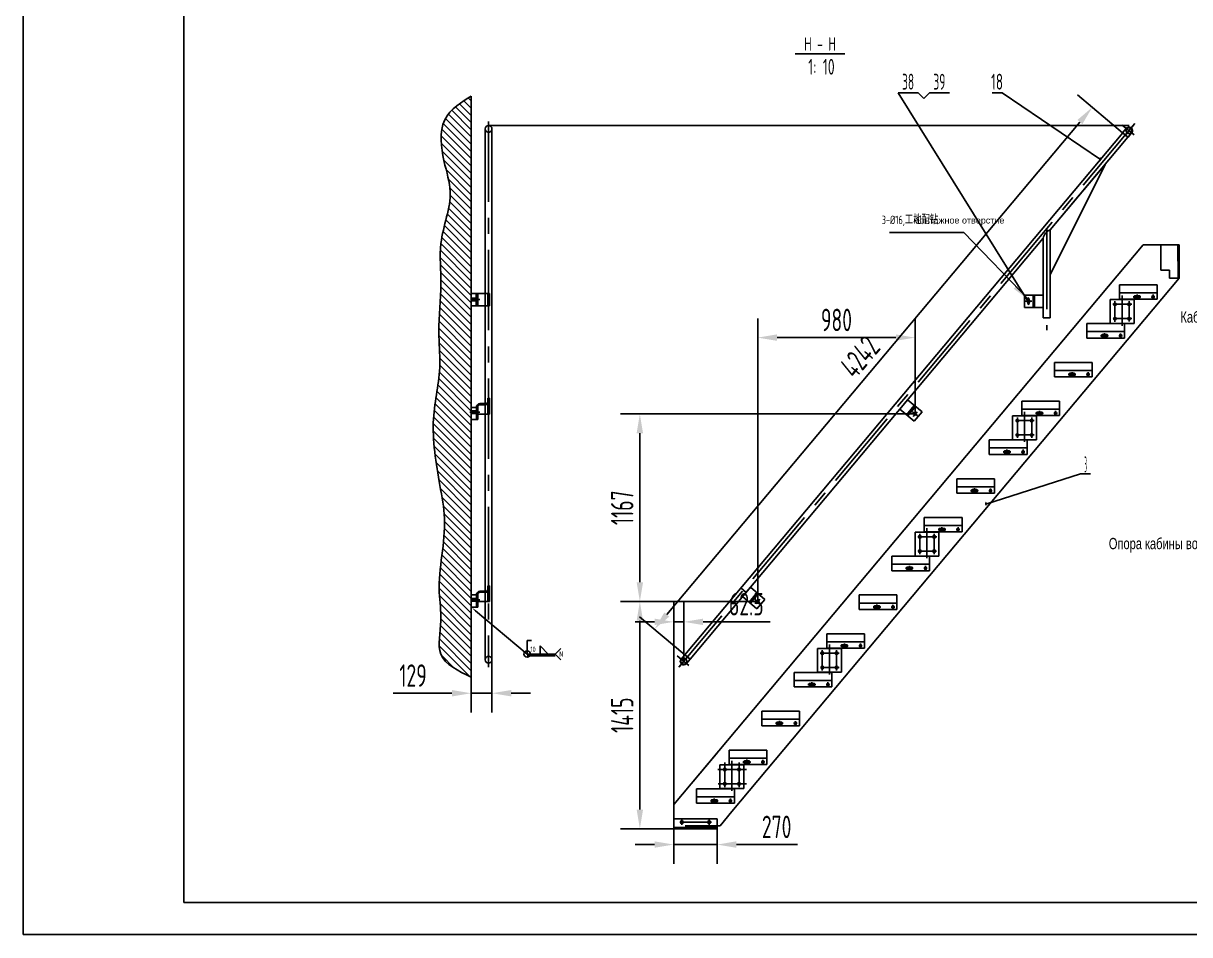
# Model space of a CAD drawing. Header units: millimetres. Extents: x 0 to 16800, y -459 to 11880.
# Drawn here: x 0 to 7263, y 0 to 5673 of the extents above; entities that cross this region are included whole.
import ezdxf
from ezdxf.enums import TextEntityAlignment as Align

# ---------------------------------------------------------------- set-up
doc = ezdxf.new("R2010")
doc.units = ezdxf.units.MM
doc.header["$LTSCALE"] = 400
doc.linetypes.add('F', pattern=[0.75, 0.5, -0.25])
doc.linetypes.add('G', pattern=[2, 1.25, -0.25, 0.25, -0.25])
for name, color, linetype in [('01', 7, 'Continuous'), ('02', 1, 'Continuous'), ('04', 2, 'F'), ('05', 4, 'G'), ('08', 1, 'Continuous'), ('11', 3, 'Continuous'), ('13', 3, 'Continuous')]:
    doc.layers.add(name, color=color, linetype=linetype)
doc.styles.get("Standard").update_dxf_attribs({"font": 'isocp', "width": 0.707, "bigfont": 'intecad.shx'})
doc.dimstyles.new('INTE', dxfattribs={"dimscale": 40, "dimtxt": 3.5, "dimasz": 3, "dimexe": 3, "dimexo": 0, "dimgap": 1, "dimtad": 1, "dimdec": 3, "dimdsep": 46, "dimtxsty": 'Standard', "dimcen": 0, "dimclrd": 1, "dimclre": 1, "dimclrt": 3, "dimaunit": 1, "dimadec": 0, "dimazin": 0, "dimtfac": 1, "dimtmove": 0, "dimatfit": 0, "dimfxl": 1, "dimarcsym": 0})

# ---------------------------------------------------------------- blocks, each defined once
blk = doc.blocks.new('*U221')
at = {"layer": '01'}
for points in [[(25, 292), (25, 5)], [(25, 5), (415, 5)]]:
    blk.add_lwpolyline(points, dxfattribs=at)
at = {"layer": '02'}
for points in [[(0, 297), (0, 0)], [(0, 0), (420, 0)]]:
    blk.add_lwpolyline(points, dxfattribs=at)
blk = doc.blocks.new('*D232')
at = {"layer": '08', "color": 1, "lineweight": -2}
for p, q in [((4050.6, 809.8), (4050.6, 2067.1)), ((4113.1, 1701.7), (4113.1, 2067.1)), ((3930.6, 1947.1), (3810.6, 1947.1)), ((4050.6, 1947.1), (4113.1, 1947.1)), ((4233.1, 1947.1), (4651, 1947.1))]:
    blk.add_line(p, q, dxfattribs=at)
at = {"layer": '08', "color": 1}
for points in [[(3930.6, 1967.1), (3930.6, 1927.1), (4050.6, 1947.1)], [(4233.1, 1967.1), (4233.1, 1927.1), (4113.1, 1947.1)]]:
    blk.add_solid(points, dxfattribs=at)
at = {"layer": 'Defpoints', "color": 0}
for p in [(4113.1, 1947.1), (4113.1, 1701.7), (4050.6, 809.8)]:
    blk.add_point(p, dxfattribs=at)
at = {"layer": '08', "color": 3, "insert": (4502, 2057.1), "char_height": 140, "attachment_point": 5}
blk.add_mtext('62.5', dxfattribs=at)
blk = doc.blocks.new('*D233')
at = {"layer": '08', "color": 1, "lineweight": -2}
for p, q in [((4573.6, 2073.7), (3719.2, 2073.7)), ((3839.2, 778.6), (3839.2, 1953.7)), ((4050.6, 658.6), (3719.2, 658.6))]:
    blk.add_line(p, q, dxfattribs=at)
at = {"layer": '08', "color": 1}
for points in [[(3819.2, 1953.7), (3859.2, 1953.7), (3839.2, 2073.7)], [(3819.2, 778.6), (3859.2, 778.6), (3839.2, 658.6)]]:
    blk.add_solid(points, dxfattribs=at)
at = {"layer": 'Defpoints', "color": 0}
for p in [(3839.2, 2073.7), (4573.6, 2073.7), (4050.6, 658.6)]:
    blk.add_point(p, dxfattribs=at)
at = {"layer": '08', "color": 3, "insert": (3729.2, 1366.1), "char_height": 140, "attachment_point": 5, "rotation": 90}
blk.add_mtext('1415', dxfattribs=at)
blk = doc.blocks.new('*D234')
at = {"layer": '08', "color": 1, "lineweight": -2}
for p, q in [((4050.6, 658.6), (4050.6, 440.9)), ((4320.6, 658.6), (4320.6, 440.9)), ((3930.6, 560.9), (3810.6, 560.9)), ((4050.6, 560.9), (4320.6, 560.9)), ((4440.6, 560.9), (4821.3, 560.9))]:
    blk.add_line(p, q, dxfattribs=at)
at = {"layer": '08', "color": 1}
for points in [[(3930.6, 580.9), (3930.6, 540.9), (4050.6, 560.9)], [(4440.6, 580.9), (4440.6, 540.9), (4320.6, 560.9)]]:
    blk.add_solid(points, dxfattribs=at)
at = {"layer": 'Defpoints', "color": 0}
for p in [(4050.6, 658.6), (4320.6, 658.6), (4320.6, 560.9)]:
    blk.add_point(p, dxfattribs=at)
at = {"layer": '08', "color": 3, "insert": (4691, 670.9), "char_height": 140, "attachment_point": 5}
blk.add_mtext('270', dxfattribs=at)
blk = doc.blocks.new('*D235')
at = {"layer": '08', "color": 1, "lineweight": -2}
for p, q in [((5553.3, 3241.1), (3719.2, 3241.1)), ((3839.2, 2193.7), (3839.2, 3121.1)), ((4573.6, 2073.7), (3719.2, 2073.7))]:
    blk.add_line(p, q, dxfattribs=at)
at = {"layer": '08', "color": 1}
for points in [[(3819.2, 3121.1), (3859.2, 3121.1), (3839.2, 3241.1)], [(3819.2, 2193.7), (3859.2, 2193.7), (3839.2, 2073.7)]]:
    blk.add_solid(points, dxfattribs=at)
at = {"layer": 'Defpoints', "color": 0}
for p in [(3839.2, 3241.1), (5553.3, 3241.1), (4573.6, 2073.7)]:
    blk.add_point(p, dxfattribs=at)
at = {"layer": '08', "color": 3, "insert": (3729.2, 2657.4), "char_height": 140, "attachment_point": 5, "rotation": 90}
blk.add_mtext('1167', dxfattribs=at)
blk = doc.blocks.new('*D236')
at = {"layer": '08', "color": 1, "lineweight": -2}
for p, q in [((4573.6, 2073.7), (4573.6, 3836.5)), ((5553.3, 3241.1), (5553.3, 3836.5)), ((4693.6, 3716.5), (5433.3, 3716.5))]:
    blk.add_line(p, q, dxfattribs=at)
at = {"layer": '08', "color": 1}
for points in [[(4693.6, 3736.5), (4693.6, 3696.5), (4573.6, 3716.5)], [(5433.3, 3736.5), (5433.3, 3696.5), (5553.3, 3716.5)]]:
    blk.add_solid(points, dxfattribs=at)
at = {"layer": 'Defpoints', "color": 0}
for p in [(5553.3, 3716.5), (5553.3, 3241.1), (4573.6, 2073.7)]:
    blk.add_point(p, dxfattribs=at)
at = {"layer": '08', "color": 3, "insert": (5063.5, 3826.5), "char_height": 140, "attachment_point": 5}
blk.add_mtext('980', dxfattribs=at)
blk = doc.blocks.new('A$C7F6E5D14')
at = {"layer": '01'}
for p, q in [((76, 82.5), (0, 82.5)), ((0, 0), (0, 82.5)), ((0, 26.1), (0, 82.5)), ((76, 26.1), (76, 82.5))]:
    blk.add_line(p, q, dxfattribs=at)
at = {"layer": '04', "color": 2, "linetype": 'F'}
for p, q in [((76, 72.5), (0, 72.5)), ((0, 0), (0, 26.1)), ((76, 10), (0, 10)), ((76, 0), (76, 26.1)), ((76, 0), (0, 0))]:
    blk.add_line(p, q, dxfattribs=at)
blk = doc.blocks.new('*D237')
at = {"layer": '08', "color": 1, "lineweight": -2}
for p, q in [((2918.4, 1743.2), (2918.4, 1382.8)), ((2789.4, 1603.1), (2789.4, 1382.8)), ((2669.4, 1502.8), (2304, 1502.8)), ((2918.4, 1502.8), (2789.4, 1502.8)), ((3038.4, 1502.8), (3158.4, 1502.8))]:
    blk.add_line(p, q, dxfattribs=at)
at = {"layer": '08', "color": 1}
for points in [[(2669.4, 1522.8), (2669.4, 1482.8), (2789.4, 1502.8)], [(3038.4, 1522.8), (3038.4, 1482.8), (2918.4, 1502.8)]]:
    blk.add_solid(points, dxfattribs=at)
at = {"layer": 'Defpoints', "color": 0}
for p in [(2918.4, 1743.2), (2789.4, 1603.1), (2789.4, 1502.8)]:
    blk.add_point(p, dxfattribs=at)
at = {"layer": '08', "color": 3, "insert": (2426.7, 1612.8), "char_height": 140, "attachment_point": 5}
blk.add_mtext('129', dxfattribs=at)
blk = doc.blocks.new('*U222')
at = {"layer": '01'}
blk.add_lwpolyline([(428.2, -241.7), (478.2, -291.7), (428.2, -291.7)], close=True, dxfattribs=at)
blk.add_circle((348.2, -291.7), 20, dxfattribs=at)
at = {"layer": '02'}
blk.add_lwpolyline([(0, 0, 0, 8, 0), (26.8, -22.5, 8, 8, 0)], format="xyseb", dxfattribs=at)
for points in [[(26.8, -22.5), (348, -291.7), (348.2, -291.7), (523.2, -291.7)], [(558.6, -256.4), (523.2, -291.7), (558.6, -327.1)]]:
    blk.add_lwpolyline(points, dxfattribs=at)
at = {"layer": '04'}
blk.add_line((348.2, -302.2), (523.2, -302.2), dxfattribs=at)
at = {"layer": '13', "width": 0.707}
blk.add_text('10', height=35, dxfattribs=at).set_placement((368.2, -280.2))
at = {"layer": '13', "width": 1.010989}
blk.add_text('N', height=35, dxfattribs=at).set_placement((548.2, -309.2), (571.2, -309.2), align=Align.FIT)
blk = doc.blocks.new('*D251')
at = {"layer": '08', "color": 1, "lineweight": -2}
for p, q in [((6845.6, 4992.1), (6564.8, 5227.7)), ((4007.1, 1993), (6579.6, 5058.6)), ((4118.8, 1742.6), (3838, 1978.2))]:
    blk.add_line(p, q, dxfattribs=at)
at = {"layer": '08', "color": 1}
for points in [[(6564.3, 5071.5), (6594.9, 5045.7), (6656.8, 5150.5)], [(3991.8, 2005.8), (4022.4, 1980.1), (3929.9, 1901.1)]]:
    blk.add_solid(points, dxfattribs=at)
at = {"layer": 'Defpoints', "color": 0}
for p in [(6656.8, 5150.5), (6845.6, 4992.1), (4118.8, 1742.6)]:
    blk.add_point(p, dxfattribs=at)
at = {"layer": '08', "color": 3, "insert": (5209.1, 3596.5), "char_height": 140, "attachment_point": 5, "rotation": 49.99806}
blk.add_mtext('4242', dxfattribs=at)
blk = doc.blocks.new('AF132Z465VA')
at = {"layer": '01'}
for p, q in [((3207.6, -1703.4), (3242.6, -1703.4)), ((3242.6, -1703.4), (3242.6, -1747.4)), ((3242.6, -1704.3), (7484.6, -1704.3)), ((3242.6, -1746.6), (3242.6, -1704.3)), ((3785.6, -1704.3), (3785.6, -1748.3)), ((7484.6, -1703.4), (7484.6, -1747.4)), ((7519.6, -1703.4), (7484.6, -1703.4)), ((7484.6, -1746.6), (7484.6, -1704.3)), ((3207.6, -1747.4), (3242.6, -1747.4)), ((6664.5, -1746.6), (3242.6, -1746.6)), ((3826.6, -1746.6), (3750.6, -1746.6)), ((3750.6, -1864.1), (3750.6, -1746.6)), ((3826.6, -1864.1), (3826.6, -1746.6)), ((5274.6, -1864.1), (5274.6, -1746.6)), ((5350.6, -1746.6), (5274.6, -1746.6)), ((5350.6, -1864.1), (5350.6, -1746.6)), ((6664.5, -1746.6), (6284.9, -2065.1)), ((6730.3, -1746.6), (6312, -2097.5)), ((7263.3, -1746.6), (6516.5, -1925.9)), ((7484.6, -1746.6), (6730.3, -1746.6)), ((6730.3, -1746.6), (7263.3, -1746.6)), ((7519.6, -1747.4), (7484.6, -1747.4)), ((3826.6, -1864.1), (3750.6, -1864.1)), ((3826.6, -1864.1), (3826.6, -1864.1)), ((5350.6, -1864.1), (5274.6, -1864.1)), ((5350.6, -1864.1), (5350.6, -1864.1)), ((6258.4, -1934), (6316.6, -1885.1)), ((6316.6, -1885.1), (6392.1, -1975.1)), ((6258.4, -1934), (6333.9, -2024)), ((6258.4, -1934), (6258.4, -1934)), ((6333.9, -2024), (6392.1, -1975.1)), ((6312, -2097.5), (6284.9, -2065.1))]:
    blk.add_line(p, q, dxfattribs=at)
at = {"layer": '01', "color": 7, "linetype": 'Continuous'}
for p, q in [((3826.6, -1800.6), (3750.6, -1800.6)), ((5350.6, -1800.6), (5274.6, -1800.6)), ((6299.2, -1982.6), (6357.4, -1933.8))]:
    blk.add_line(p, q, dxfattribs=at)
at = {"layer": '01'}
for centre in [(3788.6, -1839.1), (5312.6, -1839.1), (6303.5, -1928.7)]:
    blk.add_circle(centre, 8, dxfattribs=at)
for centre, radius, start, end in [((3207.6, -1725.4), 22, 90, 270), ((6697.4, -1806.1), 68.1, 61.08998, 118.91002), ((7519.6, -1725.4), 22, 270, 90)]:
    blk.add_arc(centre, radius, start, end, dxfattribs=at)
at = {"layer": '04', "color": 2, "linetype": 'F'}
for p, q in [((3826.6, -1810.6), (3750.6, -1810.6)), ((5350.6, -1810.6), (5274.6, -1810.6)), ((6292.7, -1974.9), (6351, -1926.1))]:
    blk.add_line(p, q, dxfattribs=at)
for centre in [(3207.6, -1725.4), (7519.6, -1725.4)]:
    blk.add_circle(centre, 18.5, dxfattribs=at)
at = {"layer": '05', "color": 4, "linetype": 'G'}
for p, q in [((7576.8, -1725.4), (3160.2, -1725.4)), ((3163.8, -1725.4), (3251.5, -1725.4)), ((3207.6, -1671.2), (3207.6, -1767.3)), ((6722.6, -1725.4), (6239.3, -2130.9)), ((7563.5, -1725.4), (7475.8, -1725.4)), ((7519.6, -1671.2), (7519.6, -1767.3)), ((3807.1, -1839.1), (3769.4, -1839.1)), ((3788.6, -1858.3), (3788.6, -1818.9)), ((5331.1, -1839.1), (5293.4, -1839.1)), ((5312.6, -1858.3), (5312.6, -1818.9)), ((6289.4, -1940.5), (6318.2, -1916.4)), ((6291.2, -1914), (6316.5, -1944.1))]:
    blk.add_line(p, q, dxfattribs=at)
blk = doc.blocks.new('zcv132asd4f56q7wer')
at = {"layer": '01'}
for p, q in [((6084.6, -1755), (3160.8, -5239.1)), ((6084.6, -1755), (6308.5, -1755)), ((3523.1, -5282), (6308.6, -1962.6)), ((3281.4, -5095.5), (3435, -4912.4)), ((3160.8, -5239.1), (3160.8, -5390.4)), ((3430.8, -5370.5), (3430.8, -5390.4))]:
    blk.add_line(p, q, dxfattribs=at)
at = {"layer": '01', "color": 7, "linetype": 'Continuous'}
for p, q in [((6193.1, -1913.1), (6193, -1755)), ((6300.6, -1962.6), (6300.5, -1755)), ((6308.6, -1962.6), (6308.5, -1755)), ((6193.1, -1913.1), (6248.1, -1913.1)), ((6248.1, -1913.1), (6248.1, -1962.6)), ((5935.6, -2004.1), (6170.6, -2004.1)), ((5935.6, -2094.1), (5935.6, -2004.1)), ((6170.6, -2004.1), (6170.6, -2094.1)), ((6308.5, -1962.6), (6248.1, -1962.6)), ((6308.6, -1962.6), (6300.6, -1962.6)), ((6170.6, -2054.1), (5935.6, -2054.1)), ((5935.6, -2054.1), (6170.6, -2054.1)), ((6170.6, -2094.1), (5935.6, -2094.1)), ((5733.1, -2335.4), (5733.1, -2245.4)), ((5733.1, -2245.4), (5968.1, -2245.4)), ((5968.1, -2245.4), (5968.1, -2335.4)), ((5968.1, -2295.4), (5733.1, -2295.4)), ((5733.1, -2295.4), (5968.1, -2295.4)), ((5968.1, -2335.4), (5733.1, -2335.4)), ((5530.6, -2486.7), (5765.6, -2486.7)), ((5530.6, -2576.7), (5530.6, -2486.7)), ((5765.6, -2536.7), (5530.6, -2536.7)), ((5530.6, -2536.7), (5765.6, -2536.7)), ((5765.6, -2486.7), (5765.6, -2576.7)), ((5765.6, -2576.7), (5530.6, -2576.7)), ((5328.1, -2818), (5328.1, -2728)), ((5328.1, -2728), (5563.1, -2728)), ((5563.1, -2728), (5563.1, -2818)), ((5563.1, -2778), (5328.1, -2778)), ((5328.1, -2778), (5563.1, -2778)), ((5563.1, -2818), (5328.1, -2818)), ((5125.6, -2969.3), (5360.6, -2969.3)), ((5125.6, -3059.3), (5125.6, -2969.3)), ((5360.6, -2969.3), (5360.6, -3059.3)), ((5360.6, -3019.3), (5125.6, -3019.3)), ((5125.6, -3019.3), (5360.6, -3019.3)), ((5360.6, -3059.3), (5125.6, -3059.3)), ((4923.1, -3300.6), (4923.1, -3210.6)), ((4923.1, -3210.6), (5158.1, -3210.6)), ((5158.1, -3260.6), (4923.1, -3260.6)), ((4923.1, -3260.6), (5158.1, -3260.6)), ((5158.1, -3210.6), (5158.1, -3300.6)), ((5158.1, -3300.6), (4923.1, -3300.6)), ((4720.6, -3451.9), (4955.6, -3451.9)), ((4720.6, -3541.9), (4720.6, -3451.9)), ((4955.6, -3451.9), (4955.6, -3541.9)), ((4955.6, -3501.9), (4720.6, -3501.9)), ((4720.6, -3501.9), (4955.6, -3501.9)), ((4955.6, -3541.9), (4720.6, -3541.9)), ((4518.1, -3783.2), (4518.1, -3693.2)), ((4518.1, -3693.2), (4753.1, -3693.2)), ((4753.1, -3693.2), (4753.1, -3783.2)), ((4753.1, -3743.2), (4518.1, -3743.2)), ((4518.1, -3743.2), (4753.1, -3743.2)), ((4753.1, -3783.2), (4518.1, -3783.2)), ((4315.7, -3934.5), (4550.7, -3934.5)), ((4315.7, -4024.5), (4315.7, -3934.5)), ((4550.7, -3984.5), (4315.7, -3984.5)), ((4315.7, -3984.5), (4550.7, -3984.5)), ((4550.7, -3934.5), (4550.7, -4024.5)), ((4550.7, -4024.5), (4315.7, -4024.5)), ((4113.2, -4265.8), (4113.2, -4175.8)), ((4113.2, -4175.8), (4348.2, -4175.8)), ((4348.2, -4175.8), (4348.2, -4265.8)), ((4348.2, -4225.8), (4113.2, -4225.8)), ((4113.2, -4225.8), (4348.2, -4225.8)), ((4348.2, -4265.8), (4113.2, -4265.8)), ((3910.7, -4417.1), (4145.7, -4417.1)), ((3910.7, -4507.1), (3910.7, -4417.1)), ((4145.7, -4417.1), (4145.7, -4507.1)), ((4145.7, -4467.1), (3910.7, -4467.1)), ((3910.7, -4467.1), (4145.7, -4467.1)), ((4145.7, -4507.1), (3910.7, -4507.1)), ((3708.2, -4748.4), (3708.2, -4658.4)), ((3708.2, -4658.4), (3943.2, -4658.4)), ((3943.2, -4708.4), (3708.2, -4708.4)), ((3708.2, -4708.4), (3943.2, -4708.4)), ((3943.2, -4658.4), (3943.2, -4748.4)), ((3943.2, -4748.4), (3708.2, -4748.4)), ((3505.7, -4899.7), (3740.7, -4899.7)), ((3505.7, -4989.7), (3505.7, -4899.7)), ((3740.7, -4899.7), (3740.7, -4989.7)), ((3740.7, -4949.7), (3505.7, -4949.7)), ((3505.7, -4949.7), (3740.7, -4949.7)), ((3740.7, -4989.7), (3505.7, -4989.7)), ((3303.2, -5231), (3303.2, -5141)), ((3303.2, -5141), (3538.2, -5141)), ((3538.2, -5141), (3538.2, -5231)), ((3538.2, -5191), (3303.2, -5191)), ((3303.2, -5191), (3538.2, -5191)), ((3538.2, -5231), (3303.2, -5231)), ((3448.7, -5370.5), (3523.1, -5282)), ((3430.8, -5327.4), (3160.8, -5327.4)), ((3430.8, -5370.5), (3430.8, -5327.4)), ((3448.7, -5370.5), (3430.8, -5370.5)), ((3430.8, -5382.4), (3160.8, -5382.4)), ((3430.8, -5390.4), (3160.8, -5390.4))]:
    blk.add_line(p, q, dxfattribs=at)
for centre, radius in [((6045.6, -2079.1), 7), ((6145.6, -2079.1), 7), ((5907.9, -2125.2), 8), ((5996.9, -2125.2), 8), ((5907.9, -2214.2), 8), ((5996.9, -2214.2), 8), ((5843.1, -2320.4), 7), ((5943.1, -2320.4), 7), ((5640.6, -2561.7), 7), ((5740.6, -2561.7), 7), ((5438.1, -2803), 7), ((5538.1, -2803), 7), ((5300.5, -2849.1), 8), ((5389.5, -2849.1), 8), ((5300.5, -2938.1), 8), ((5389.5, -2938.1), 8), ((5235.6, -3044.3), 7), ((5335.6, -3044.3), 7), ((5033.1, -3285.6), 7), ((5133.1, -3285.6), 7), ((4830.6, -3526.9), 7), ((4930.6, -3526.9), 7), ((4693, -3573), 8), ((4782, -3573), 8), ((4693, -3662), 8), ((4782, -3662), 8), ((4628.1, -3768.2), 7), ((4728.1, -3768.2), 7), ((4425.7, -4009.5), 7), ((4525.7, -4009.5), 7), ((4223.2, -4250.8), 7), ((4323.2, -4250.8), 7), ((4085.5, -4296.9), 8), ((4174.5, -4296.9), 8), ((4085.5, -4385.9), 8), ((4174.5, -4385.9), 8), ((4020.7, -4492.1), 7), ((4120.7, -4492.1), 7), ((3818.2, -4733.4), 7), ((3918.2, -4733.4), 7), ((3615.7, -4974.7), 7), ((3715.7, -4974.7), 7), ((3478.1, -5020.8), 8), ((3567.1, -5020.8), 8), ((3478.1, -5109.8), 8), ((3567.1, -5109.8), 8), ((3413.2, -5216), 7), ((3513.2, -5216), 7)]:
    blk.add_circle(centre, radius, dxfattribs=at)
at = {"layer": '01'}
for centre in [(3210.8, -5349.4), (3380.8, -5349.4)]:
    blk.add_circle(centre, 9, dxfattribs=at)
at = {"layer": '04', "color": 2, "linetype": 'F'}
for p, q in [((5877.9, -2244.2), (5877.9, -2095.2)), ((5877.9, -2095.2), (6026.9, -2095.2)), ((6026.9, -2244.2), (6026.9, -2095.2)), ((6058.6, -2072.1), (6032.6, -2072.1)), ((6058.6, -2086.1), (6032.6, -2086.1)), ((5877.9, -2244.2), (6026.9, -2244.2)), ((5856.1, -2313.4), (5830.1, -2313.4)), ((5856.1, -2327.4), (5830.1, -2327.4)), ((5653.6, -2554.7), (5627.6, -2554.7)), ((5653.6, -2568.7), (5627.6, -2568.7)), ((5270.5, -2968.1), (5270.5, -2819.1)), ((5270.5, -2819.1), (5419.5, -2819.1)), ((5419.5, -2968.1), (5419.5, -2819.1)), ((5451.1, -2796), (5425.1, -2796)), ((5451.1, -2810), (5425.1, -2810)), ((5270.5, -2968.1), (5419.5, -2968.1)), ((5248.6, -3037.3), (5222.6, -3037.3)), ((5248.6, -3051.3), (5222.6, -3051.3)), ((5046.1, -3278.6), (5020.1, -3278.6)), ((5046.1, -3292.6), (5020.1, -3292.6)), ((4663, -3692), (4663, -3543)), ((4663, -3543), (4812, -3543)), ((4812, -3692), (4812, -3543)), ((4843.6, -3519.9), (4817.6, -3519.9)), ((4843.6, -3533.9), (4817.6, -3533.9)), ((4663, -3692), (4812, -3692)), ((4641.1, -3761.2), (4615.1, -3761.2)), ((4641.1, -3775.2), (4615.1, -3775.2)), ((4438.7, -4002.5), (4412.7, -4002.5)), ((4438.7, -4016.5), (4412.7, -4016.5)), ((4055.5, -4415.9), (4055.5, -4266.9)), ((4055.5, -4266.9), (4204.5, -4266.9)), ((4204.5, -4415.9), (4204.5, -4266.9)), ((4236.2, -4243.8), (4210.2, -4243.8)), ((4236.2, -4257.8), (4210.2, -4257.8)), ((4055.5, -4415.9), (4204.5, -4415.9)), ((4033.7, -4485.1), (4007.7, -4485.1)), ((4033.7, -4499.1), (4007.7, -4499.1)), ((3831.2, -4726.4), (3805.2, -4726.4)), ((3831.2, -4740.4), (3805.2, -4740.4)), ((3448.1, -5139.8), (3448.1, -4990.8)), ((3448.1, -4990.8), (3597.1, -4990.8)), ((3597.1, -5139.8), (3597.1, -4990.8)), ((3628.7, -4967.7), (3602.7, -4967.7)), ((3628.7, -4981.7), (3602.7, -4981.7)), ((3448.1, -5139.8), (3597.1, -5139.8)), ((3426.2, -5209), (3400.2, -5209)), ((3426.2, -5223), (3400.2, -5223)), ((3430.8, -5370.5), (3160.8, -5370.5))]:
    blk.add_line(p, q, dxfattribs=at)
for centre, start, end in [((6032.6, -2079.1), 90, 270), ((6058.6, -2079.1), 270, 90), ((5830.1, -2320.4), 90, 270), ((5856.1, -2320.4), 270, 90), ((5627.6, -2561.7), 90, 270), ((5653.6, -2561.7), 270, 90), ((5425.1, -2803), 90, 270), ((5451.1, -2803), 270, 90), ((5222.6, -3044.3), 90, 270), ((5248.6, -3044.3), 270, 90), ((5020.1, -3285.6), 90, 270), ((5046.1, -3285.6), 270, 90), ((4817.6, -3526.9), 90, 270), ((4843.6, -3526.9), 270, 90), ((4615.1, -3768.2), 90, 270), ((4641.1, -3768.2), 270, 90), ((4412.7, -4009.5), 90, 270), ((4438.7, -4009.5), 270, 90), ((4210.2, -4250.8), 90, 270), ((4236.2, -4250.8), 270, 90), ((4007.7, -4492.1), 90, 270), ((4033.7, -4492.1), 270, 90), ((3805.2, -4733.4), 90, 270), ((3831.2, -4733.4), 270, 90), ((3602.7, -4974.7), 90, 270), ((3628.7, -4974.7), 270, 90), ((3400.2, -5216), 90, 270), ((3426.2, -5216), 270, 90)]:
    blk.add_arc(centre, 7, start, end, dxfattribs=at)
at = {"layer": '05', "color": 4, "linetype": 'G'}
for p, q in [((5907.9, -2105.8), (5907.9, -2233.4)), ((5952.4, -2070.7), (5952.4, -2258.1)), ((6068.9, -2079.1), (6021.3, -2079.1)), ((6032.6, -2070.3), (6032.6, -2088.9)), ((6045.6, -2063.9), (6045.6, -2091.9)), ((6058.6, -2070.3), (6058.6, -2088.1)), ((6156.3, -2079.1), (6134.9, -2079.1)), ((6145.6, -2094.1), (6145.6, -2064.7)), ((6012.8, -2125.2), (5895.1, -2125.2)), ((5996.9, -2106.4), (5996.9, -2232)), ((6012.5, -2214.2), (5896.5, -2214.2)), ((5866.4, -2320.4), (5818.8, -2320.4)), ((5830.1, -2311.6), (5830.1, -2330.2)), ((5843.1, -2305.2), (5843.1, -2333.2)), ((5856.1, -2311.6), (5856.1, -2329.4)), ((5953.8, -2320.4), (5932.4, -2320.4)), ((5943.1, -2335.4), (5943.1, -2306)), ((5664, -2561.7), (5616.3, -2561.7)), ((5627.6, -2552.9), (5627.6, -2571.5)), ((5640.6, -2546.5), (5640.6, -2574.5)), ((5653.6, -2552.9), (5653.6, -2570.7)), ((5751.3, -2561.7), (5730, -2561.7)), ((5740.6, -2576.7), (5740.6, -2547.3)), ((5300.5, -2829.7), (5300.5, -2957.3)), ((5345, -2794.6), (5345, -2982)), ((5389.5, -2830.3), (5389.5, -2955.9)), ((5461.5, -2803), (5413.8, -2803)), ((5425.1, -2794.2), (5425.1, -2812.8)), ((5438.1, -2787.8), (5438.1, -2815.8)), ((5451.1, -2794.2), (5451.1, -2812)), ((5548.8, -2803), (5527.5, -2803)), ((5538.1, -2818), (5538.1, -2788.6)), ((5405.4, -2849.1), (5287.6, -2849.1)), ((5405, -2938.1), (5289, -2938.1)), ((5259, -3044.3), (5211.3, -3044.3)), ((5222.6, -3035.5), (5222.6, -3054.1)), ((5235.6, -3029.1), (5235.6, -3057.1)), ((5248.6, -3035.5), (5248.6, -3053.3)), ((5346.3, -3044.3), (5325, -3044.3)), ((5335.6, -3059.3), (5335.6, -3029.9)), ((5056.5, -3285.6), (5008.8, -3285.6)), ((5020.1, -3276.8), (5020.1, -3295.4)), ((5033.1, -3270.4), (5033.1, -3298.4)), ((5046.1, -3276.8), (5046.1, -3294.6)), ((5143.8, -3285.6), (5122.5, -3285.6)), ((5133.1, -3300.6), (5133.1, -3271.2)), ((4693, -3553.6), (4693, -3681.2)), ((4737.5, -3518.5), (4737.5, -3705.9)), ((4782, -3554.2), (4782, -3679.8)), ((4854, -3526.9), (4806.4, -3526.9)), ((4817.6, -3518.1), (4817.6, -3536.7)), ((4830.6, -3511.7), (4830.6, -3539.7)), ((4843.6, -3518.1), (4843.6, -3535.9)), ((4941.3, -3526.9), (4920, -3526.9)), ((4930.6, -3541.9), (4930.6, -3512.5)), ((4797.9, -3573), (4680.2, -3573)), ((4797.6, -3662), (4681.5, -3662)), ((4651.5, -3768.2), (4603.9, -3768.2)), ((4615.1, -3759.4), (4615.1, -3778)), ((4628.1, -3753), (4628.1, -3781)), ((4641.1, -3759.4), (4641.1, -3777.2)), ((4738.8, -3768.2), (4717.5, -3768.2)), ((4728.1, -3783.2), (4728.1, -3753.8)), ((4425.7, -3994.3), (4425.7, -4022.3)), ((4449, -4009.5), (4401.4, -4009.5)), ((4412.7, -4000.7), (4412.7, -4019.3)), ((4438.7, -4000.7), (4438.7, -4018.5)), ((4536.3, -4009.5), (4515, -4009.5)), ((4525.7, -4024.5), (4525.7, -3995.1)), ((4085.5, -4277.5), (4085.5, -4405.1)), ((4130, -4242.4), (4130, -4429.8)), ((4174.5, -4278.1), (4174.5, -4403.7)), ((4246.5, -4250.8), (4198.9, -4250.8)), ((4210.2, -4242), (4210.2, -4260.6)), ((4223.2, -4235.6), (4223.2, -4263.6)), ((4236.2, -4242), (4236.2, -4259.8)), ((4333.9, -4250.8), (4312.5, -4250.8)), ((4323.2, -4265.8), (4323.2, -4236.4)), ((4190.4, -4296.9), (4072.7, -4296.9)), ((4190.1, -4385.9), (4074.1, -4385.9)), ((4044.1, -4492.1), (3996.4, -4492.1)), ((4007.7, -4483.3), (4007.7, -4501.9)), ((4020.7, -4476.9), (4020.7, -4504.9)), ((4033.7, -4483.3), (4033.7, -4501.1)), ((4131.4, -4492.1), (4110, -4492.1)), ((4120.7, -4507.1), (4120.7, -4477.7)), ((3818.2, -4718.2), (3818.2, -4746.2)), ((3918.2, -4748.4), (3918.2, -4719)), ((3841.6, -4733.4), (3793.9, -4733.4)), ((3805.2, -4724.6), (3805.2, -4743.2)), ((3831.2, -4724.6), (3831.2, -4742.4)), ((3928.9, -4733.4), (3907.6, -4733.4)), ((3478.1, -5130.8), (3478.1, -4977.3)), ((3522.6, -4966.3), (3522.6, -5153.7)), ((3567.1, -5130.8), (3567.1, -4977.3)), ((3639.1, -4974.7), (3591.4, -4974.7)), ((3602.7, -4965.9), (3602.7, -4984.5)), ((3615.7, -4959.5), (3615.7, -4987.5)), ((3628.7, -4965.9), (3628.7, -4983.7)), ((3726.4, -4974.7), (3705.1, -4974.7)), ((3715.7, -4989.7), (3715.7, -4960.3)), ((3435.1, -5020.8), (3614.3, -5020.8)), ((3436.2, -5109.8), (3614.3, -5109.8)), ((3436.6, -5216), (3388.9, -5216)), ((3400.2, -5207.2), (3400.2, -5225.8)), ((3413.2, -5200.8), (3413.2, -5228.8)), ((3426.2, -5207.2), (3426.2, -5225)), ((3523.9, -5216), (3502.6, -5216)), ((3513.2, -5231), (3513.2, -5201.6)), ((3198.3, -5349.4), (3396.5, -5349.4)), ((3210.6, -5333.8), (3210.6, -5364.8)), ((3380.8, -5333.8), (3380.8, -5364.8))]:
    blk.add_line(p, q, dxfattribs=at)

msp = doc.modelspace()

# ---------------------------------------------------------------- hatches: boundary and pattern name
at = {"layer": '02', "linetype": 'Continuous'}
h = msp.add_hatch(dxfattribs=at)
h.set_pattern_fill('ANSI31', color=1, scale=10, style=0)
h.set_pattern_definition([(135, (13984.115, -2502.467), (22.45064, 22.45064), [])])
edge = h.paths.add_edge_path()
edge.add_spline(control_points=[(2789.425, 5219.973), (2734.5969, 5185.4992), (2575.9014, 5093.1251), (2614.3345, 4804.3959), (2690.9637, 4585.8019), (2577.5873, 4334.7546), (2612.0533, 4035.0323), (2576.8094, 3785.2477), (2608.7868, 3485.9768), (2526.5893, 3221.2391), (2580.1876, 2856.7031), (2649.5546, 2512.8641), (2566.001, 2219.3994), (2614.7088, 1948.3), (2554.7881, 1714.3032), (2707.8683, 1641.7341), (2789.425, 1603.0713)], knot_values=[0, 0, 0, 0, 199.080706886, 409.240232141, 606.680503684, 947.083280752, 1196.4815083, 1497.837691852, 1697.726683257, 2078.991355377, 2484.796600594, 2691.858164537, 3149.206419152, 3326.169215053, 3534.001066733, 3770.987223481, 3770.987223481, 3770.987223481, 3770.987223481], degree=3, periodic=0)
edge.add_line((2789.425, 1603.0713), (2789.425, 5219.973))

# ---------------------------------------------------------------- linework, layer by layer
at = {"layer": '01'}
for p, q in [((5116.0184, 5482.7596), (4805.9589, 5482.7596)), ((2789.425, 5219.973), (2789.425, 1603.0713)), ((2876.125, 1711.2748), (2876.125, 5016.1584)), ((2918.425, 5016.1584), (2918.425, 1711.2748)), ((2821.775, 3991.073), (2789.425, 3991.073)), ((2821.775, 3961.073), (2789.425, 3961.073)), ((2821.775, 3945.073), (2789.425, 3945.073)), ((2821.775, 3915.073), (2789.425, 3915.073)), ((2821.775, 3282.4538), (2789.425, 3282.4538)), ((2821.775, 3206.4174), (2821.775, 3282.4538)), ((2821.775, 3206.4174), (2821.775, 3282.4538)), ((2829.775, 3206.4174), (2829.775, 3286.026)), ((2842.775, 3305.4538), (2876.125, 3305.4538)), ((2842.775, 3299.026), (2876.125, 3299.026)), ((2876.125, 3305.4538), (2879.275, 3305.4538)), ((2876.125, 3299.026), (2879.275, 3299.026)), ((2902.275, 3340.1631), (2892.275, 3340.1631)), ((2821.775, 3259.9016), (2789.425, 3259.9016)), ((2821.775, 3243.9016), (2789.425, 3243.9016)), ((2821.775, 3206.4174), (2789.425, 3206.4174)), ((2821.775, 3259.9016), (2829.775, 3259.9016)), ((2821.775, 3243.9016), (2829.775, 3243.9016)), ((2829.775, 3206.4174), (2821.775, 3206.4174)), ((2876.125, 3240.8066), (2829.775, 3240.8066)), ((2821.775, 2114.6974), (2789.425, 2114.6974)), ((2821.775, 2038.661), (2821.775, 2114.6974)), ((2829.775, 2038.661), (2829.775, 2118.2695)), ((2842.775, 2137.6974), (2876.125, 2137.6974)), ((2842.775, 2131.2695), (2876.125, 2131.2695)), ((2876.125, 2137.6974), (2879.275, 2137.6974)), ((2876.125, 2131.2695), (2879.275, 2131.2695)), ((2902.275, 2172.4066), (2892.275, 2172.4066)), ((2821.775, 2092.1451), (2789.425, 2092.1451)), ((2821.775, 2076.1451), (2789.425, 2076.1451)), ((2821.775, 2038.661), (2789.425, 2038.661)), ((2821.775, 2092.1451), (2829.775, 2092.1451)), ((2821.775, 2076.1451), (2829.775, 2076.1451)), ((2829.775, 2038.661), (2821.775, 2038.661)), ((2876.125, 2073.0501), (2829.775, 2073.0501)), ((3137.4405, 1746.9481), (3137.4405, 1830.7364)), ((3137.4405, 1830.7364), (3164.756, 1830.7364))]:
    msp.add_line(p, q, dxfattribs=at)
for centre, radius, start, end in [((2897.275, 5016.1584), 21.15, 0, 180), ((2843.0794, 3284.0889), 21.3671, 90.8164475, 184.38867691), ((2842.775, 3286.026), 13, 90, 180), ((2843.0794, 2116.3324), 21.3671, 90.8164475, 184.38867691), ((2842.775, 2118.2695), 13, 90, 180), ((2897.275, 1711.2748), 21.15, 180, 0)]:
    msp.add_arc(centre, radius, start, end, dxfattribs=at)
msp.add_open_spline([(2789.425, 1603.0713), (2707.8683, 1641.7341), (2554.7881, 1714.3032), (2614.7088, 1948.3), (2566.001, 2219.3994), (2649.5546, 2512.8641), (2580.1876, 2856.7031), (2526.5893, 3221.2391), (2608.7868, 3485.9768), (2576.8094, 3785.2477), (2612.0533, 4035.0323), (2577.5873, 4334.7546), (2690.9637, 4585.8019), (2614.3345, 4804.3959), (2575.9014, 5093.1251), (2734.5969, 5185.4992), (2789.425, 5219.973)], degree=3, knots=[0, 0, 0, 0, 236.986156748, 444.818008428, 621.780804329, 1079.129058944, 1286.190622887, 1691.995868104, 2073.260540224, 2273.149531629, 2574.505715181, 2823.903942729, 3164.306719797, 3361.74699134, 3571.906516595, 3770.987223481, 3770.987223481, 3770.987223481, 3770.987223481], dxfattribs=at)
at = {"layer": '02'}
for p, q in [((6259.0828, 3938.1355), (5447.7595, 5239.907)), ((5447.7595, 5239.907), (5571.7595, 5239.907)), ((5571.7595, 5239.907), (5607.1148, 5204.5517)), ((5607.1148, 5204.5517), (5642.4702, 5239.907)), ((5642.4702, 5239.907), (5766.4702, 5239.907)), ((6095.9878, 5239.907), (6033.9878, 5239.907)), ((6706.9669, 4824.5099), (6095.9878, 5239.907)), ((5994.0628, 2679.8325), (6583.9663, 2867.57)), ((6583.9663, 2867.57), (6645.9663, 2867.57))]:
    msp.add_line(p, q, dxfattribs=at)
at = {"layer": '02', "color": 1, "linetype": 'Continuous'}
for p, q in [((2897.6996, 5037.3042), (6886.1499, 5037.3042)), ((2821.775, 3960.073), (2789.425, 3960.073)), ((2821.775, 3946.073), (2789.425, 3946.073)), ((2821.775, 3258.9016), (2789.425, 3258.9016)), ((2821.775, 3244.9016), (2789.425, 3244.9016)), ((2821.775, 2091.1451), (2789.425, 2091.1451)), ((2821.775, 2077.1451), (2789.425, 2077.1451))]:
    msp.add_line(p, q, dxfattribs=at)
at = {"layer": '04', "color": 2, "linetype": 'F'}
for p, q in [((2892.275, 3915.073), (2902.275, 3915.073)), ((2892.275, 3340.1631), (2892.275, 3240.8066)), ((2902.275, 3340.1631), (2902.275, 3240.8066)), ((2902.275, 3240.8066), (2876.125, 3240.8066)), ((2892.275, 2172.4066), (2892.275, 2073.0501)), ((2902.275, 2172.4066), (2902.275, 2073.0501)), ((2902.275, 2073.0501), (2876.125, 2073.0501))]:
    msp.add_line(p, q, dxfattribs=at)
for centre, radius, start, end in [((2897.275, 5016.1584), 21.15, 180, 0), ((2879.275, 3322.026), 23, 270, 0), ((2879.275, 3318.4538), 13, 270, 0), ((2879.275, 2154.2695), 23, 270, 0), ((2879.275, 2150.6974), 13, 270, 0), ((2897.275, 1711.2748), 21.15, 0, 180)]:
    msp.add_arc(centre, radius, start, end, dxfattribs=at)
at = {"layer": '05', "color": 4, "linetype": 'G'}
for p, q in [((2897.275, 5062.1537), (2897.275, 1664.7222)), ((2783.6321, 3953.073), (2841.8576, 3953.073)), ((2780.2127, 3251.9016), (2841.8576, 3251.9016)), ((2784.804, 2084.1451), (2841.8576, 2084.1451))]:
    msp.add_line(p, q, dxfattribs=at)

# ---------------------------------------------------------------- block references
at = {"layer": '01', "xscale": 40, "yscale": 40, "zscale": 40}
msp.add_blockref('*U221', (0, 0), dxfattribs=at)
at = {"layer": '01'}
for name, p, rotation in [('AF132Z465VA', (729.5152, 353.6758), 49.99805889956074), ('A$C7F6E5D14', (2902.275, 3915.073), 90)]:
    msp.add_blockref(name, p, dxfattribs=dict(at, rotation=rotation))
for name, p in [('zcv132asd4f56q7wer', (889.7514, 6048.9545)), ('*U222', (2789.425, 2038.661))]:
    msp.add_blockref(name, p, dxfattribs=at)

# ---------------------------------------------------------------- texts
at = {"layer": '01', "color": 3, "insert": (5697.2152, 4410.9735), "char_height": 52.5, "attachment_point": 9}
msp.add_mtext('3-%%C16,工地配钻', dxfattribs=at)
at = {"layer": '01', "attachment_point": 1}
for s, insert, char_height in [('{\\fArial|b0|i0|c204|p34;\\W1;\\C3;монтажное отверстие}', (5542.0735, 4466.7476), 40), ('{\\fArial|b0|i0|c204|p34;\\C3;Кабина водителя}', (7205.3718, 3880.2388), 70), ('{\\fArial|b0|i0|c204|p34;\\C3;Опора кабины водителя}', (6759.5217, 2469.5975), 70)]:
    msp.add_mtext(s, dxfattribs=dict(at, insert=insert, char_height=char_height))
at = {"layer": '02', "width": 0.605172}
for height, p, p2 in [(20, (6700.9669, 4814.5099), (6712.9669, 4814.5099)), (40, (6247.0828, 3918.1355), (6271.0828, 3918.1355)), (20, (5988.0628, 2669.8325), (6000.0628, 2669.8325))]:
    msp.add_text('●', height=height, dxfattribs=at).set_placement(p, p2, align=Align.FIT)
at = {"layer": '11', "width": 0.707}
for s, height, p in [('H - H', 84, (4961.1037, 5502.7596)), ('1: 10', 98, (4969.7712, 5353.3191))]:
    msp.add_text(s, height=height, dxfattribs=at).set_placement(p, align=Align.CENTER)
at = {"layer": '11'}
for s, height, width, p, p2 in [('38', 98.99495, 0.601243, (5472.5595, 5259.907), (5546.9595, 5259.907)), ('39', 98.99495, 0.568672, (5667.2702, 5259.907), (5741.6702, 5259.907)), ('18', 98.99495, 0.715765, (6026.3636, 5259.907), (6100.7636, 5259.907)), ('3', 98.9949, 0.263843, (6607.2426, 2877.57), (6622.69, 2877.57))]:
    msp.add_text(s, height=height, dxfattribs=dict(at, width=width)).set_placement(p, p2, align=Align.FIT)

# ---------------------------------------------------------------- dimensions: what is measured, and where the dimension line sits
at = {"layer": '08'}
dim = msp.add_aligned_dim(p1=(4118.7508, 1742.6151), p2=(6845.5659, 4992.0832), distance=246.4764, dimstyle='INTE', override={"dimgap": 1, "dimdec": 0, "dimzin": 8, "dimpost": '<>', "dimtol": 0, "dimlim": 0, "dimtp": 0, "dimtm": 0, "dimtfac": 0.7}, dxfattribs=at)
dim.commit()
dim.dimension.update_dxf_attribs({"geometry": '*D251', "text_midpoint": (5209.0788, 3596.5059)})
for base, p1, p2, picture, middle in [((5553.2843, 3716.4583), (4573.6364, 2073.6578), (5553.2843, 3241.0856), '*D236', (5063.4604, 3826.4583)), ((4320.585, 560.8671), (4050.5708, 658.5789), (4320.585, 658.5789), '*D234', (4690.9627, 670.8809))]:
    dim = msp.add_linear_dim(base=base, p1=p1, p2=p2, dimstyle='INTE', override={"dimgap": 1, "dimdec": 0, "dimzin": 8, "dimpost": '<>', "dimtol": 0, "dimlim": 0, "dimtp": 0, "dimtm": 0, "dimtfac": 0.7}, dxfattribs=at)
    dim.commit()
    dim.dimension.update_dxf_attribs({"geometry": picture, "text_midpoint": middle})
for base, p1, p2, picture, middle in [((3839.1789, 3241.0856), (4573.6364, 2073.6578), (5553.2843, 3241.0856), '*D235', (3729.1789, 2657.3717)), ((3839.1789, 2073.6578), (4050.5927, 658.5789), (4573.6364, 2073.6578), '*D233', (3729.1789, 1366.1183))]:
    dim = msp.add_linear_dim(base=base, p1=p1, p2=p2, angle=90, dimstyle='INTE', override={"dimgap": 1, "dimdec": 0, "dimzin": 8, "dimpost": '<>', "dimtol": 0, "dimlim": 0, "dimtp": 0, "dimtm": 0, "dimtfac": 0.7}, dxfattribs=at)
    dim.commit()
    dim.dimension.update_dxf_attribs({"geometry": picture, "text_midpoint": middle})
dim = msp.add_linear_dim(base=(4113.1048, 1947.0962), p1=(4050.5927, 809.8107), p2=(4113.1048, 1701.6624), dimstyle='INTE', override={"dimgap": 1, "dimdec": 1, "dimzin": 8, "dimpost": '<>', "dimtol": 0, "dimlim": 0, "dimtp": 0, "dimtm": 0, "dimtfac": 0.7}, dxfattribs=at)
dim.commit()
dim.dimension.update_dxf_attribs({"geometry": '*D232', "text_midpoint": (4502.0454, 1947.0962), "dimtype": 160})
dim = msp.add_linear_dim(base=(2789.425, 1502.7741), p1=(2918.425, 1743.1867), p2=(2789.425, 1603.0713), angle=180, dimstyle='INTE', dxfattribs=at)
dim.commit()
dim.dimension.update_dxf_attribs({"geometry": '*D237', "text_midpoint": (2426.6978, 1612.7879)})

# ---------------------------------------------------------------- leaders
at = {"layer": '02', "annotation_type": 0, "has_hookline": 1, "hookline_direction": 1, "text_width": 303.1263}
msp.add_leader([(6265.0595, 3947.6711), (5857.2152, 4370.9735), (5737.2152, 4370.9735)], dimstyle='INTE', dxfattribs=at)

doc.saveas('drawing.dxf')
